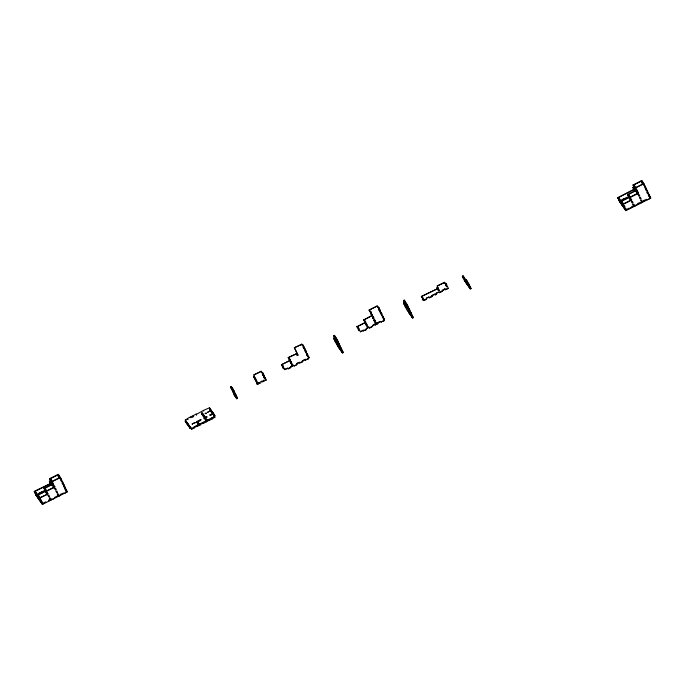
<?xml version="1.0" encoding="UTF-8"?>
<svg xmlns="http://www.w3.org/2000/svg" width="685" height="685" viewBox="0 0 685 685"><rect width="100%" height="100%" fill="white"/><g stroke="black" fill="none" stroke-linecap="round" stroke-linejoin="round"><path stroke-width="1.03" d="M294.362 347.723L301.862 344.307L294.362 347.723L297.941 355.173L297.213 355.541L297.761 354.916M369.104 310.099L377.144 306.049L369.104 310.099L369.934 311.726L370.662 311.358L371.313 312.728L370.576 313.096L371.313 312.728M303.241 345.308L302.325 345.411L303.241 345.308L303.883 346.678L303.155 347.047M369.754 311.461L370.482 311.093L371.133 312.463M378.711 307.308L377.795 307.411L378.711 307.308L379.353 308.678L378.625 309.046L379.353 308.678M303.883 346.678L302.967 346.781L303.798 348.408L304.534 348.04L305.176 349.41L304.448 349.778L305.099 351.148L305.827 350.78L306.478 352.15L305.741 352.518L307.77 354.89L306.854 354.993L307.77 354.89M304.534 348.04L303.798 348.408M370.397 312.831L372.606 315.468L363.829 319.886L372.426 315.203M380.004 310.048L379.088 310.151L380.004 310.048L380.646 311.418L379.918 311.786M371.047 314.201L371.955 314.098L372.606 315.468M254.632 376.553L253.724 376.664L254.632 376.553L253.801 374.926L261.122 371.244L261.944 372.871L262.68 372.503L261.764 372.614L261.122 371.244M288.179 357.621L296.399 353.828L288.179 357.621L290.389 360.25L281.612 364.668L290.389 360.25M304.268 349.521L305.176 349.41M380.646 311.418L379.738 311.521L380.569 313.156L381.297 312.788L381.947 314.158L381.211 314.526L383.24 316.89L382.504 317.258L384.533 319.63L383.617 319.741L384.533 319.63M233.26 390.707L232.523 391.075L231.05 388.078L231.967 387.967L231.23 388.335L230.588 386.965L231.316 386.597L233.14 389.217L234.612 392.214L233.885 392.582L234.612 392.214M261.302 371.501L253.801 374.926M53.952 488.097L49.491 478.781L58.268 474.362L60.46 477.505L67.25 491.881L42.393 504.4L36.194 495.503L34.25 491.393L50.519 483.559L34.43 491.659L34.755 492.344L35.483 491.976M336.001 339.375L334.999 337.936L334.263 338.304L336.267 341.181L333.681 335.71L334.408 335.342L336.421 338.219L337.893 341.216L337.166 341.584L337.893 341.216M405.537 304.619L403.593 300.509L404.33 300.141L407.164 304.654L406.248 304.757L407.164 304.654M637.452 194.326L632.991 185.018L641.768 180.6L643.951 183.743L650.75 198.119L625.885 210.637L619.685 201.732L617.75 197.623L633.839 189.522L617.93 197.888L618.255 198.573L618.983 198.205L618.658 197.52L621.398 201.45M288.822 358.991L289.738 358.88M305.827 350.78L305.099 351.148M363.649 319.621L365.858 322.258L357.082 326.676L365.858 322.258M381.297 312.788L380.569 313.156M364.292 320.991L365.208 320.888M372.52 317.206L373.257 316.838L373.899 318.208C372.366 319.398 371.998 315.006 373.171 318.576M404.244 301.88L405.152 301.768L404.424 302.136M59.749 477.368L59.098 475.998L58.182 476.101M641.862 182.595L642.41 181.97M50.339 483.293L49.371 481.238L50.279 481.135M254.366 378.034C256.473 377.384 253.407 379.165 253.724 376.664M262.415 373.984L263.143 373.616L262.415 373.984L263.057 375.354L263.973 375.243L263.057 375.354M305.561 352.261L306.478 352.15M335.582 340.531L335.033 341.164L333.552 338.167L334.289 337.799L335.376 339.366M372.983 318.311L373.899 318.208M381.031 314.261L381.947 314.158M405.494 305.339L404.946 305.964L403.465 302.967L404.201 302.599L405.837 304.953M438.023 287.614L437.116 287.726L438.023 287.614L437.193 285.988L444.505 282.306L445.336 283.933L446.072 283.564L445.156 283.676L444.505 282.306M634.807 191.577L632.863 187.476L633.779 187.365M231.881 389.705L232.609 389.337M444.693 282.562L437.193 285.988M51.375 484.124L50.082 481.384L50.99 481.272M230.588 386.965L232.412 389.585L233.14 389.217M403.465 302.967L405.657 306.109L404.176 303.104L404.912 302.736M632.863 187.476L635.055 190.61L633.574 187.613L634.49 187.51M59.544 477.616L51.503 481.666L54.089 487.138M333.681 335.71L335.684 338.587L336.421 338.219M643.044 183.845L634.995 187.895L637.581 193.375M255.017 379.404L255.933 379.293L255.017 379.404L255.847 381.031L256.575 380.663L255.659 380.766M282.074 365.781C284.181 365.122 281.107 366.912 281.424 364.411M290.115 361.731L290.851 361.363L291.682 362.99C290.149 364.189 289.772 359.788 290.945 363.358M307.12 353.52L306.392 353.888M334.203 339.529L334.931 339.161M356.894 326.411L357.544 327.781L358.272 327.413M382.59 315.528L381.862 315.896M404.116 304.337L404.844 303.969M634.241 188.469L633.693 189.103M60.46 477.505L51.683 481.923L49.491 478.781M403.593 300.509L405.785 303.652L406.513 303.284M643.951 183.743L635.175 188.161L632.991 185.018M50.014 482.608L50.93 482.505M290.303 361.988L291.031 361.62M357.544 327.781L358.46 327.678L359.103 329.04L358.375 329.408L359.103 329.04M366.321 323.363L367.151 324.99C366.098 326.06 364.788 323.277 366.501 323.628M373.813 319.946L374.549 319.578L375.192 320.94C373.659 322.138 373.291 317.746 374.464 321.308M232.412 389.585L233.054 390.955L233.791 390.587M334.263 338.304L334.914 339.674L335.641 339.306M634.952 188.615L634.404 189.248M233.054 390.955L233.97 390.852M405.006 304.739L405.743 304.371M421.343 296.502L437.621 288.668L421.343 296.502L421.849 297.453L422.585 297.084L421.849 297.453M465.586 280.73L464.85 281.098L462.503 276.629L463.42 276.526L462.692 276.894L462.366 276.209L463.094 275.841L466.922 281.338L466.596 280.653L465.868 281.021M335.684 338.587L336.335 339.957L337.063 339.589M636.374 188.897L635.646 189.265L636.553 189.154L637.204 190.524L636.476 190.892L637.024 190.267M35.303 491.71L34.755 492.344M51.306 485.348L50.664 483.978L51.392 483.61M263.708 376.716L264.436 376.348L263.708 376.716L264.359 378.086L265.266 377.983L264.359 378.086M282.725 367.143L283.453 366.775L282.725 367.143L283.367 368.513L284.284 368.41L283.367 368.513M290.765 363.093L291.682 362.99M366.235 325.101L367.151 324.99M374.284 321.051L375.192 320.94M382.324 317.001L383.24 316.89M437.758 289.087C439.308 287.751 436.713 291.313 439.316 290.354L438.486 288.719M445.807 285.037L446.714 284.934L445.807 285.037L446.629 286.673L447.365 286.304L446.449 286.407M52.796 484.406L53.704 484.295L53.062 482.925L52.146 483.036M336.335 339.957L337.251 339.846M232.523 391.075L233.174 392.445L233.902 392.077M46.897 492.31L45.981 492.421L46.811 494.048L44.037 488.311L52.086 484.261M630.123 200.02L627.537 194.54L636.314 190.122M627.717 194.805L635.766 190.755L633.574 187.613M405.785 303.652L406.89 306.126L407.626 305.758L408.457 307.385L407.721 307.753L408.457 307.385M35.954 493.08L35.218 493.448L36.048 495.084L44.645 490.4M256.31 382.136C257.654 380.637 255.531 385.133 258.194 384.088L257.688 383.138L259.153 382.401L259.658 383.352L261.122 382.615L260.617 381.665L262.261 381.194L262.586 381.879L264.042 381.143L263.537 380.192L266.242 380.038L265.086 377.718M290.192 367.622L288 368.727L291.099 367.52L290.783 366.835L292.238 366.098L291.416 364.463L292.144 364.095L292.975 365.73L293.702 365.362L294.028 366.047L296.956 364.574L296.451 363.624L299.559 362.416L296.451 363.624M308.413 356.26L307.505 356.363L308.413 356.26L309.063 357.63L308.327 357.998L309.063 357.63M334.845 340.899L335.496 342.269L336.224 341.901M358.195 329.151L358.837 330.521L359.574 330.153M383.883 318.26L383.155 318.628M404.758 305.707L405.409 307.077L406.136 306.709M422.32 298.557C424.409 297.949 420.787 298.908 423.15 300.193L423.698 299.559L423.15 300.193M438.409 290.457L439.316 290.354M463.154 277.999L464.07 277.896L463.334 278.264M60.837 480.356C62.361 481.264 61.239 477.419 60.374 479.243L57.54 474.731M406.89 306.126L407.806 306.024M644.337 186.585L645.064 186.217M35.406 493.714L36.134 493.346L35.166 491.291L37.898 495.212M235.563 395.339L235.203 394.817L235.52 395.502C234.373 396.666 232.669 393.053 234.553 393.447M291.416 364.463L292.324 364.36M358.837 330.521L359.753 330.41L360.404 331.78L363.324 330.307L360.404 331.78M366.578 329.519L363.47 330.735L366.578 329.519L366.073 328.577L367.717 328.098L366.886 326.471L367.794 326.36M618.718 199.677L619.634 199.575M233.705 392.325L234.347 393.695L235.263 393.584L235.914 394.954L235.178 395.322L235.914 394.954M234.347 393.695L235.263 393.584M45.604 489.578L44.688 489.681L45.604 489.578L44.953 488.208L46.777 490.82M336.977 341.327L337.628 342.697L338.544 342.586L339.186 343.956L338.458 344.324L339.186 343.956M36.596 494.45L36.048 495.084M40.989 492.241L38.797 493.346L39.302 494.296M187.365 418.544L187.87 419.494L187.365 418.544L196.141 414.125L196.646 415.076M203.779 411.128L203.454 410.443L209.49 407.763L210.543 409.493L209.807 409.861L209.482 409.176L210.218 408.808M290.594 366.569L292.058 365.833M292.144 364.095L292.795 365.465L293.522 365.096M302.479 360.944L305.407 359.471L302.299 360.678L302.804 361.629L299.696 362.836L302.804 361.629M368.992 327.105C367.383 328.483 369.746 326.214 369.498 328.046L375.029 324.416M372.649 325.264L374.113 324.527M375.577 323.791C377.683 323.14 374.609 324.921 374.926 322.421M377.358 323.74L375.166 324.844L378.274 323.628L377.769 322.686L379.961 321.582M426.618 298.086C433.031 295.869 424.041 298.043 426.395 299.405L424.015 300.244L426.395 299.405M436.448 293.985C432.843 295.295 437.801 294.995 436.131 293.3L438.323 292.195M441.979 290.354L444.907 288.882L445.413 289.832L448.332 288.359L447.185 286.039M624.48 198.47L622.288 199.575L622.793 200.525M44.037 488.311L46.229 491.453L55.005 487.035L54.355 485.665L52.891 485.973M337.628 342.697L338.544 342.586M627.537 194.54L629.721 197.682L638.497 193.264L637.855 191.894L636.391 192.202M185.352 419.914L185.9 420.693L185.173 421.061L185.489 421.746L186.226 421.378L185.352 419.914L187.544 418.809M196.321 414.391L203.454 410.443M288.179 368.992L287.674 368.042L284.746 369.515L287.854 368.307M431.918 295.774L434.847 294.302M436.131 293.3L439.239 292.093L439.556 292.778L445.087 289.147M619.368 201.047L628.325 196.895L628.65 197.58M36.194 495.503L36.921 495.135M34.25 491.393L38.257 497.156L37.29 495.101L45.33 491.051M257.277 384.191L258.194 384.088M262.072 380.928L262.398 381.613L264.042 381.143M439.051 291.827L439.376 292.512L442.484 291.305M444.907 288.882L445.224 289.567L448.332 288.359M464.122 280.054L464.858 279.685M619.685 201.732L620.422 201.364M617.75 197.623L621.757 203.385L620.79 201.33L628.83 197.28M191.526 417.653L193.718 416.548M308.652 358.683L305.544 359.89L308.652 358.683L308.147 357.733M384.122 320.683L381.014 321.899L384.122 320.683L383.617 319.741M432.244 296.459L429.135 297.667L432.244 296.459L431.738 295.509L434.667 294.036L435.172 294.987M37.649 496.18L36.921 496.548L36.596 495.863L37.332 495.495M46.246 490.94L37.469 495.358L37.94 496.471M462.366 276.209L466.194 281.706L465.406 279.917L466.134 279.548L469.439 285.166L468.138 285.816L467.084 284.078L467.812 283.71M620.97 201.595L629.01 197.545M54.817 486.77L46.041 491.188L48.25 493.825L39.473 498.243L37.29 495.101M407.078 306.392L408.192 308.867L409.099 308.755L409.75 310.125L409.013 310.493L409.75 310.125M638.317 193.007L629.541 197.426L630.834 200.157M201.441 413.226L202.495 414.956L201.441 413.226L202.169 412.858L202.897 413.903L203.77 415.375L203.043 415.744M62.13 483.088C63.654 484.004 62.532 480.159 61.667 481.983L61.025 480.613M408.192 308.867L409.099 308.755M645.63 189.325L646.357 188.957M234.998 395.065L235.649 396.435L236.556 396.324L237.532 398.379L236.796 398.747L235.931 397.274L236.659 396.906L237.532 398.379M621.149 202.409L620.413 202.777L620.096 202.092L621.149 203.83L621.877 203.462M235.563 396.752L236.984 397.591L235.931 395.861L236.256 396.546L235.52 396.915L235.195 396.23L235.563 396.752L236.556 396.324M201.767 413.911L202.495 413.543L203.222 414.588M405.409 307.077L407.292 310.433L408.02 310.065M36.596 495.863L37.324 496.916L38.06 496.548M185.173 421.061L187.356 422.791L186.628 423.159L186.954 423.844L187.681 424.888L188.409 424.52L188.777 425.042L188.041 425.411L187.724 424.726L188.452 424.358L188.777 425.042M466.048 281.287L466.785 280.918L466.134 279.548M202.169 414.271L202.897 413.903M209.482 409.176L210.218 410.221L210.946 409.853L211.314 410.375L210.578 410.743L211.271 411.95L211.999 411.582L211.494 410.64L210.578 410.743M338.279 344.067L338.921 345.428L339.837 345.326L340.479 346.696L339.751 347.064L340.479 346.696M646.28 190.687L647.188 190.584L646.46 190.952L645.809 189.582M54.92 488.773L55.648 488.405L56.298 489.775L55.562 490.143L54.74 488.508M338.921 345.428L339.837 345.326M620.79 201.33L622.973 204.472L631.75 200.054L631.099 198.684L630.191 198.787M638.411 195.002L639.148 194.634L639.79 196.004L639.062 196.372L638.232 194.737M38.377 497.233L37.649 497.601L37.324 496.916M185.489 421.746L186.226 422.799L186.954 422.431L186.628 421.746M464.85 281.098L464.533 280.413L465.586 282.151L466.314 281.783M202.537 414.793L203.445 414.69L203.95 415.632L203.222 416L202.537 414.793L203.445 414.69M206.194 412.952C203.025 415.204 206.656 412.105 206.519 413.637M237.027 397.437L236.248 397.959L235.888 397.437M335.496 342.269L338.107 346.678L338.878 346.148M38.377 498.646L38.052 497.961L38.788 497.593M338.107 346.678L337.5 345.154L338.33 346.781L339.058 346.413M622.083 204.07C623.778 203.077 621.141 205.303 622.725 205.44M202.854 415.478L203.591 415.11M210.903 411.428L211.631 411.06L210.946 409.853M236.616 398.482L237.344 398.113M408.371 309.123L409.484 311.606L410.212 311.238L411.043 312.865L410.127 312.976M465.406 279.917L467.23 282.528L467.958 282.16M631.57 199.789L622.793 204.207L625.885 210.637M186.954 423.844L187.681 423.476M211.083 411.694L211.999 411.582M465.586 282.151L466.314 283.196L467.042 282.828M622.605 204.507L621.877 204.875L621.552 204.19L622.605 205.92L623.333 205.551M63.431 485.828C64.947 486.744 63.825 482.899 62.96 484.723L62.318 483.353M409.484 311.606L410.392 311.495M647.102 192.322C648.772 191.072 645.63 192.416 647.753 193.692L648.481 193.324L647.573 193.427M338.33 346.781L338.835 347.732L339.572 347.363L339.246 346.678M407.601 310.211L408.748 312.531L409.484 312.163M38.052 497.961L38.788 499.005L39.516 498.637M186.628 423.159L187.356 424.203L188.092 423.835L188.452 424.358M466.314 283.196L465.988 282.511L466.716 283.556L467.444 283.188M203.625 416.369L204.361 416L203.633 414.956L202.897 415.324L203.95 417.054L203.222 416M211.494 410.64L210.946 411.274L211.674 412.319L212.401 411.95L213.455 413.68L212.727 414.048L212.401 413.363L213.129 412.995M410.212 313.208L409.476 313.576L409.159 312.891L409.887 312.523M46.229 491.453L47.522 494.193L39.293 497.978L41.502 500.615L40.201 501.257L39.148 499.528L39.473 500.213L40.201 499.844M339.572 346.798L340.214 348.168L341.13 348.066L341.781 349.436L340.865 349.538L342.337 352.544L343.074 352.176L341.592 349.17L340.291 349.821L337.08 342.894L341.027 350.866L341.755 350.497L341.43 349.812M411.043 312.865L409.416 312.831L410.246 314.466L410.794 313.833M466.716 283.556L467.042 284.241L468.608 283.53M338.835 347.732L339.563 348.776L340.299 348.408M40.852 499.245L39.944 499.348M48.164 495.563L48.9 495.195L49.543 496.565L48.815 496.933L47.984 495.298M56.213 491.513L56.941 491.145L57.591 492.515L56.864 492.883L56.033 491.248M340.214 348.168L341.13 348.066M467.23 282.528L468.06 284.164L468.788 283.796M623.701 206.074L622.973 206.442L622.648 205.757L623.701 207.495L625.003 206.844L624.352 205.474L623.436 205.577M631.664 201.792L632.392 201.424L633.043 202.794L632.315 203.162L631.484 201.527M639.713 197.742L640.441 197.374L641.091 198.744L640.355 199.112L639.525 197.477M204.13 418.732L204.866 418.364L204.361 417.413L206.733 416.574L205.457 417.567L205.774 418.252M39.876 500.581L40.612 500.213M187.724 424.726L189.908 426.455L190.233 427.14L189.505 427.508L189.18 426.823L189.908 426.455M192.108 423.938C200.482 420.873 190.918 423.339 192.434 424.623M197.229 421.361L197.554 422.046L196.818 422.414L196.492 421.729L197.229 421.361L198.093 422.825M197.956 420.992C206.151 418.141 196.107 420.402 198.462 421.934M205.046 418.621L204.541 417.679L203.805 418.047L204.721 417.936L205.406 419.143M213.086 414.571L212.581 413.629L209.661 415.101L212.77 413.886L213.455 415.093M467.812 285.131L468.54 284.763M197.408 421.617L196.492 421.729M43.121 504.032L42.153 501.977L41.417 502.345L40.586 500.718L41.502 500.615M204.678 418.098L205.594 417.996L205.089 417.045M409.159 312.891L410.204 314.62L411.505 313.97L412.336 315.605L411.608 315.973L412.336 315.605M469.439 285.166L468.703 285.534M648.215 194.797L649.132 194.694L648.404 195.062L649.046 196.432L649.782 196.064L648.866 196.167M64.724 488.568C66.239 489.475 65.118 485.631 64.253 487.463L63.611 486.093M188.041 425.411L190.233 427.14M198.282 421.677L200.474 420.573M210.715 415.418L212.727 414.048M409.664 311.863L410.957 314.603L411.694 314.235M197.04 422.508L197.777 422.14L198.136 422.671L197.408 423.039L197.04 422.508L197.366 423.193M204.318 418.989L205.817 418.09L205.457 417.567M213.129 414.408L213.866 414.04L214.593 415.093L214.919 415.778L214.182 416.146L213.857 415.461L214.593 415.093M410.615 314.989L411.342 314.62L413.312 317.66L412.575 318.028L410.615 314.989L410.94 315.674L411.668 315.305L411.342 314.62M468.54 286.176L469.268 285.808L470.004 286.852L471.049 288.582L470.321 288.95L468.54 286.176L468.865 286.861L469.901 286.27L471.049 288.582M66.102 489.569C65.229 489.475 66.308 492.686 66.745 490.94M341.515 350.908L342.243 350.54M625.157 208.171L624.429 208.54L624.103 207.855L625.157 209.584L625.885 209.216M65.289 490.263L66.017 489.895L66.342 490.571M197.768 423.561L198.504 423.193L198.864 423.715L198.136 424.083L197.768 423.561L198.093 424.246L198.83 423.878L198.504 423.193M189.18 426.823L189.908 427.868L190.644 427.5L191.697 429.23L194.617 427.757L194.112 426.815L197.04 425.342L197.545 426.284L199.01 425.548L198.504 424.606L199.232 424.238C199.361 425.77 201.133 424.871 199.96 423.869L202.888 422.397L203.394 423.339L206.322 421.866L206.87 421.241L205.817 419.511L206.545 419.143L207.598 420.873L209.242 420.393L212.17 418.92L211.665 417.978L214.585 416.506L214.91 417.191L212.17 418.92M411.342 316.033L412.07 315.665M49.277 498.038L50.193 497.926L51.161 499.981L50.253 500.093M57.326 493.988L58.242 493.876L58.884 495.246L58.157 495.615M341.695 351.174L342.423 350.806M468.06 284.164L469.353 286.904L470.081 286.535M626.621 210.269L625.645 208.214L624.729 208.317M632.777 204.267L633.693 204.164L634.661 206.219L633.745 206.322M641.006 200.482L641.734 200.114L642.384 201.484L641.648 201.852L640.817 200.217M42.153 501.977L40.929 502.31L40.603 501.625L41.34 502.67L42.068 502.302M469.268 287.22L470.004 286.852M206.142 420.196L206.87 419.828L207.598 420.873M340.702 350.181L341.755 351.919L342.483 351.551L342.158 350.866M411.668 316.718L412.396 316.35M42.393 502.987L41.657 503.355L41.34 502.67M189.505 427.508L190.233 428.553L190.961 428.185M469.593 287.906L470.321 287.537M206.322 421.866L205.817 420.924L206.545 420.556L206.87 421.241M207.272 420.188L211.665 417.978M342.894 351.91L343.211 352.595L342.483 352.963L342.158 352.278L343.074 352.176M410.957 314.603L412.07 317.078L412.807 316.71L412.156 315.34M649.517 197.537L650.245 197.169M42.795 503.347L45.724 501.874L46.049 502.559M48.464 500.144L50.108 499.665M50.844 499.296L51.572 498.928C51.238 500.375 55.691 498.141 54.5 497.456L57.42 495.983C57.112 497.37 61.958 495.264 60.169 494.253M60.349 494.51L63.277 493.037C62.951 494.459 67.815 492.25 66.017 491.308M190.644 427.5L191.372 428.553L194.292 427.08L194.617 427.757M197.04 425.342L198.504 424.606M199.232 424.238L200.148 424.135L200.465 424.811M202.888 422.397L205.817 420.924M412.07 317.078L412.986 316.975L413.312 317.66M626.296 209.584L629.215 208.112L629.361 208.531M631.964 206.373L633.608 205.902M637.812 203.428L640.92 202.221L641.246 202.906L641.794 202.272M643.66 200.482L646.768 199.275C646.434 200.714 650.887 198.479 649.697 197.802L650.425 197.434M194.437 427.5L197.357 426.027M199.558 424.923L199.01 425.548M200.285 424.554L203.214 423.082M630.089 208.163L632.289 207.058M635.209 205.586L637.401 204.481M644.422 184.847L643.874 185.472L641.032 180.968M645.715 187.587L645.167 188.212L644.516 186.842M642.333 183.7L641.22 181.225L633.908 184.907L635.175 187.604M649.842 196.809L650.75 198.119M633.719 184.65L635.731 187.527M637.855 191.894L637.119 192.262M643.986 201.167L643.849 200.748M638.137 204.113L637.992 203.693M630.269 197.057L628.453 194.437L629.746 197.177M634.156 205.269L635.072 205.166L635.389 205.851M625.217 198.102L625.722 199.052M623.521 203.839L621.697 201.227L622.99 203.959M466.699 282.648L467.161 283.761M467.042 284.241L467.401 284.763L467.084 284.078M468.138 285.816L468.865 286.861M404.176 303.104L406.368 306.246L405.717 304.876M407.01 307.616L407.481 308.721M406.299 307.479L406.77 308.584M408.311 310.356L408.774 311.461M408.063 311.324L407.292 310.433M408.748 312.531L409.476 313.576M410.204 314.62L410.94 315.674M377.769 322.686L380.877 321.47L381.202 322.156M372.426 326.574L369.498 328.046M334.914 339.674L335.744 341.301L333.552 338.167M341.387 349.975L341.755 350.497M337.782 345.993L338.15 346.516M339.974 349.136L339.246 348.091L339.563 348.776M340.659 350.343L341.027 350.866M341.755 351.919L342.483 352.963M296.956 364.574L294.028 366.047M266.242 380.038L265.506 380.406M257.688 383.138L259.332 382.667L259.658 383.352M235.888 396.024L236.256 396.546M235.649 396.435L236.796 398.747M234.835 395.707L234.467 395.185L235.52 396.915M235.931 397.274L236.291 397.805M210.543 409.493L209.49 407.763M211.271 410.538L211.631 411.06M213.455 413.68L212.401 411.95M214.919 415.778L213.866 414.04M213.857 415.461L214.585 416.506M209.807 409.861L210.535 410.906L210.218 410.221M214.182 416.146L214.91 417.191M207.058 417.259L206.733 416.574M205.817 419.511L206.545 420.556M66.017 489.895L65.289 488.842L67.25 491.881M50.228 478.413L52.231 481.298M50.082 481.384L52.265 484.526L44.225 488.576L44.867 489.946M50.724 482.754L51.555 484.381L49.371 481.238M41.716 491.873L42.222 492.823M40.03 497.61L38.206 494.99L38.848 496.36M641.768 180.6L643.061 183.332M632.957 204.532L633.933 206.587M632.144 206.639L632.469 207.324M618.897 199.943L619.548 201.313M469.251 284.9L469.901 286.27M469.268 285.808L469.593 286.493M469.353 286.904L470.321 288.95M463.094 275.841L463.882 277.63M445.884 283.307L446.714 284.934M445.986 285.302L446.629 286.673M437.295 287.983L437.621 288.668M437.938 289.353L438.588 290.723M437.116 287.726L437.432 288.402M436.311 293.565L436.636 294.25M428.819 296.982L429.324 297.932M422.405 296.819L423.227 298.454M423.698 299.559L424.203 300.509M406.976 304.388L407.626 305.758M408.269 307.128L408.919 308.498M409.57 309.868L410.212 311.238M410.863 312.608L411.505 313.97M404.33 300.141L404.972 301.511M410.615 313.567L410.94 314.252M412.25 317.343L412.575 318.028M378.522 307.043L379.173 308.413M379.824 309.783L380.466 311.153M381.117 312.523L381.759 313.893M382.41 315.263L383.061 316.633M383.703 318.003L384.353 319.373M377.144 306.049L377.974 307.676M378.445 308.781L379.267 310.416M376.493 323.68L375.842 322.31L375.115 322.678L375.757 324.048M373.068 316.573L373.719 317.943M374.361 319.313L375.012 320.683M375.663 322.053L376.305 323.423M369.283 310.356L369.934 311.726M370.576 313.096L371.227 314.466M374.841 324.159L375.346 325.101M367.614 326.103L368.444 327.73M363.829 319.886L364.48 321.256M365.773 323.996L366.415 325.358M367.066 326.728L367.717 328.098M363.144 330.05L363.649 330.992M357.082 326.676L357.724 328.038M358.375 329.408L359.026 330.778M337.714 340.959L338.356 342.329M339.007 343.699L339.657 345.06M340.299 346.43L340.95 347.8M334.408 335.342L335.71 338.073M336.515 340.214L337.166 341.584M337.808 342.954L338.458 344.324M339.101 345.694L339.751 347.064M340.402 348.434L341.044 349.804M303.053 345.043L303.703 346.413M304.345 347.783L304.996 349.153M305.647 350.523L306.289 351.893M306.94 353.263L307.582 354.625M308.233 355.994L308.884 357.365M301.674 344.041L302.505 345.677M306.854 354.993L307.685 356.628M305.227 359.205L305.733 360.156M294.55 347.989L297.941 355.173M296.22 353.571L297.213 355.541M299.371 362.151L299.876 363.101M289.558 358.623L290.2 359.993M290.851 361.363L291.493 362.725M288.359 357.878L289.01 359.248M291.596 364.728L292.238 366.098M282.802 365.413L283.633 367.04M284.104 368.145L284.926 369.78M281.612 364.668L282.254 366.038M282.905 367.408L283.547 368.778M262.501 372.246L263.323 373.873M263.793 374.986L264.624 376.613M262.595 374.241L263.245 375.611M263.888 376.981L264.538 378.351M255.103 377.666L255.933 379.293M256.395 380.398L257.226 382.033M253.904 376.921L254.555 378.291M255.197 379.661L255.847 381.031M256.49 382.401L257.466 384.456M234.433 391.957L235.083 393.327M235.726 394.697L236.376 396.067M231.316 386.597L232.429 389.08M233.234 391.221L233.885 392.582M234.535 393.952L235.178 395.322M233.174 392.445L233.825 393.815M211.674 412.319L211.999 413.004M208.737 419.451L209.242 420.393M206.545 419.143L206.87 419.828M202.169 412.858L202.495 413.543M203.068 422.662L203.394 423.339M196.141 414.125L196.467 414.81M199.412 424.503L199.737 425.179M193.213 415.598L193.538 416.283M197.22 425.608L197.545 426.284M190.293 417.071L190.618 417.756M191.372 428.553L191.697 429.23M189.18 425.411L189.505 426.096M188.092 423.835L188.409 424.52M189.908 427.868L190.233 428.553M188.452 425.779L188.777 426.464M187.356 424.203L187.681 424.888M185.9 422.114L186.226 422.799M58.268 474.362L59.561 477.103M64.904 488.833L65.555 490.195M59.013 477.736L57.72 474.996L50.407 478.678L51.683 481.375M57.506 494.245L58.293 496.043M50.193 482.874L51.495 485.614M49.466 498.295L50.433 500.35M48.644 500.401L48.969 501.086M39.473 498.243L42.393 504.4M38.788 499.005L39.105 499.69M209.113 411.479L207.658 412.216L209.113 411.479M336.386 342.671L337.037 344.041L336.386 342.671M38.762 498.098L39.413 499.468L38.762 498.098"/></g></svg>
